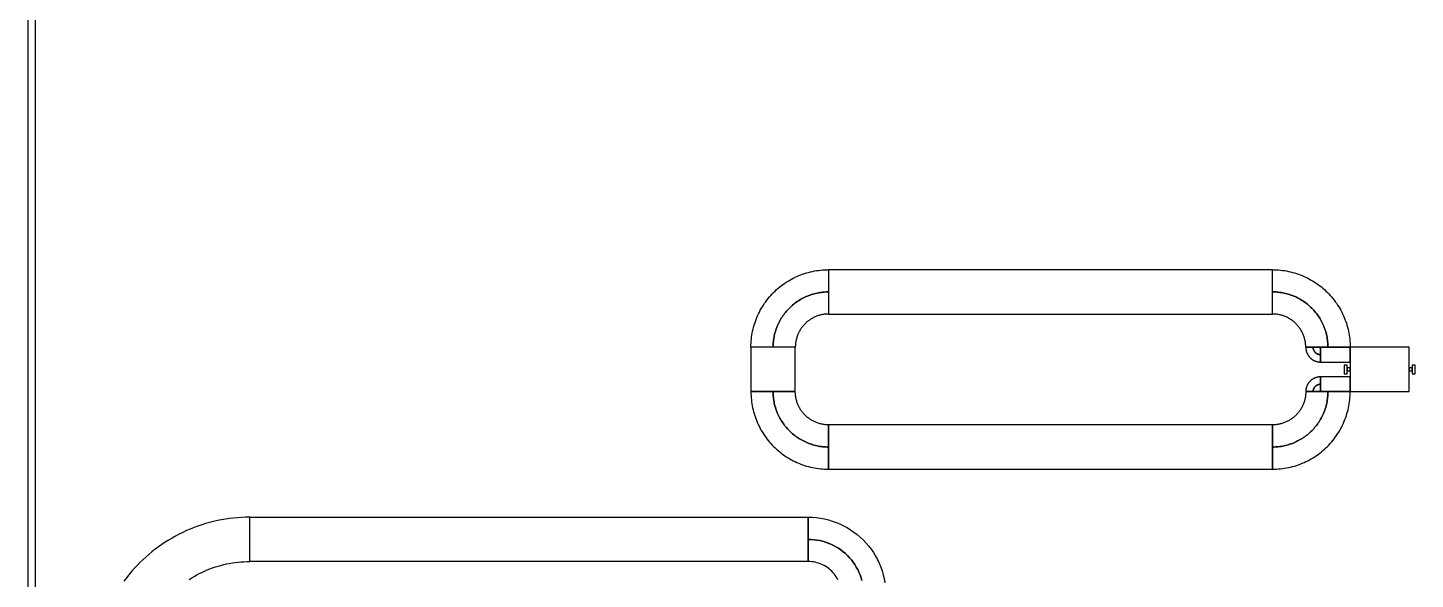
# Model space of a CAD drawing. Extents: x -21939 to 21943, y -23600 to 16600.
# Drawn here: x -13995 to -13057, y 7680 to 8054 of the extents above; entities that cross this region are included whole.
import ezdxf

# ---------------------------------------------------------------- set-up
doc = ezdxf.new("R2010")
doc.units = 0

# ---------------------------------------------------------------- blocks, each defined once
blk = doc.blocks.new('QTUNE1')
for points in [[(3305, 5400), (3305, 1200), (3310.14, 1200), (3310.14, 5400), (3305, 5400)], [(3793.75, 4137.5), (3793.77, 4138.87), (3793.82, 4140.25), (3793.91, 4141.62), (3794.04, 4142.99), (3794.2, 4144.35), (3794.4, 4145.71), (3794.63, 4147.07), (3794.9, 4148.42), (3795.2, 4149.76), (3795.54, 4151.09), (3795.91, 4152.41), (3796.32, 4153.72), (3796.76, 4155.02), (3797.24, 4156.31), (3797.75, 4157.59), (3798.29, 4158.85), (3798.86, 4160.1), (3799.47, 4161.33), (3800.11, 4162.55), (3800.78, 4163.75), (3801.49, 4164.93), (3802.22, 4166.09), (3802.98, 4167.24), (3803.78, 4168.36), (3804.6, 4169.46), (3805.45, 4170.54), (3806.33, 4171.6), (3807.23, 4172.63), (3808.17, 4173.64), (3809.13, 4174.62), (3810.11, 4175.58), (3811.12, 4176.52), (3812.15, 4177.42), (3813.21, 4178.3), (3814.29, 4179.15), (3815.39, 4179.97), (3816.51, 4180.77), (3817.66, 4181.53), (3818.82, 4182.26), (3820, 4182.97), (3821.2, 4183.64), (3822.42, 4184.28), (3823.65, 4184.89), (3824.9, 4185.46), (3826.16, 4186), (3827.44, 4186.51), (3828.73, 4186.99), (3830.03, 4187.43), (3831.34, 4187.84), (3832.66, 4188.21), (3833.99, 4188.55), (3835.33, 4188.85), (3836.68, 4189.12), (3838.04, 4189.35), (3839.4, 4189.55), (3840.76, 4189.71), (3842.13, 4189.84), (3843.5, 4189.93), (3844.88, 4189.98), (3846.25, 4190), (3846.25, 4175), (3845.27, 4174.99), (3844.29, 4174.95), (3843.31, 4174.88), (3842.33, 4174.79), (3841.36, 4174.68), (3840.38, 4174.54), (3839.42, 4174.37), (3838.45, 4174.18), (3837.5, 4173.96), (3836.54, 4173.72), (3835.6, 4173.46), (3834.66, 4173.16), (3833.73, 4172.85), (3832.81, 4172.51), (3831.9, 4172.15), (3831, 4171.76), (3830.11, 4171.35), (3829.23, 4170.91), (3828.36, 4170.46), (3827.5, 4169.98), (3826.66, 4169.47), (3825.83, 4168.95), (3825.01, 4168.4), (3824.21, 4167.84), (3823.42, 4167.25), (3822.65, 4166.64), (3821.9, 4166.02), (3821.16, 4165.37), (3820.44, 4164.7), (3819.73, 4164.02), (3819.05, 4163.31), (3818.38, 4162.59), (3817.73, 4161.85), (3817.11, 4161.1), (3816.5, 4160.33), (3815.91, 4159.54), (3815.35, 4158.74), (3814.8, 4157.92), (3814.28, 4157.09), (3813.77, 4156.25), (3813.29, 4155.39), (3812.84, 4154.52), (3812.4, 4153.64), (3811.99, 4152.75), (3811.6, 4151.85), (3811.24, 4150.94), (3810.9, 4150.02), (3810.59, 4149.09), (3810.29, 4148.15), (3810.03, 4147.21), (3809.79, 4146.25), (3809.57, 4145.3), (3809.38, 4144.33), (3809.21, 4143.37), (3809.07, 4142.39), (3808.96, 4141.42), (3808.87, 4140.44), (3808.8, 4139.46), (3808.76, 4138.48), (3808.75, 4137.5), (3793.75, 4137.5)], [(3846.25, 4160), (4146.25, 4160), (4146.25, 4190), (3846.25, 4190), (3846.25, 4160)], [(4146.25, 4190), (4147.62, 4189.98), (4149, 4189.93), (4150.37, 4189.84), (4151.74, 4189.71), (4153.1, 4189.55), (4154.46, 4189.35), (4155.82, 4189.12), (4157.17, 4188.85), (4158.51, 4188.55), (4159.84, 4188.21), (4161.16, 4187.84), (4162.47, 4187.43), (4163.77, 4186.99), (4165.06, 4186.51), (4166.34, 4186), (4167.6, 4185.46), (4168.85, 4184.89), (4170.08, 4184.28), (4171.3, 4183.64), (4172.5, 4182.97), (4173.68, 4182.26), (4174.84, 4181.53), (4175.99, 4180.77), (4177.11, 4179.97), (4178.21, 4179.15), (4179.29, 4178.3), (4180.35, 4177.42), (4181.38, 4176.52), (4182.39, 4175.58), (4183.37, 4174.62), (4184.33, 4173.64), (4185.27, 4172.63), (4186.17, 4171.6), (4187.05, 4170.54), (4187.9, 4169.46), (4188.72, 4168.36), (4189.52, 4167.24), (4190.28, 4166.09), (4191.01, 4164.93), (4191.72, 4163.75), (4192.39, 4162.55), (4193.03, 4161.33), (4193.64, 4160.1), (4194.21, 4158.85), (4194.75, 4157.59), (4195.26, 4156.31), (4195.74, 4155.02), (4196.18, 4153.72), (4196.59, 4152.41), (4196.96, 4151.09), (4197.3, 4149.76), (4197.6, 4148.42), (4197.87, 4147.07), (4198.1, 4145.71), (4198.3, 4144.35), (4198.46, 4142.99), (4198.59, 4141.62), (4198.68, 4140.25), (4198.73, 4138.87), (4198.75, 4137.5), (4183.75, 4137.5), (4183.74, 4138.48), (4183.7, 4139.46), (4183.63, 4140.44), (4183.54, 4141.42), (4183.43, 4142.39), (4183.29, 4143.37), (4183.12, 4144.33), (4182.93, 4145.3), (4182.71, 4146.25), (4182.47, 4147.21), (4182.21, 4148.15), (4181.91, 4149.09), (4181.6, 4150.02), (4181.26, 4150.94), (4180.9, 4151.85), (4180.51, 4152.75), (4180.1, 4153.64), (4179.66, 4154.52), (4179.21, 4155.39), (4178.73, 4156.25), (4178.22, 4157.09), (4177.7, 4157.92), (4177.15, 4158.74), (4176.59, 4159.54), (4176, 4160.33), (4175.39, 4161.1), (4174.77, 4161.85), (4174.12, 4162.59), (4173.45, 4163.31), (4172.77, 4164.02), (4172.06, 4164.7), (4171.34, 4165.37), (4170.6, 4166.02), (4169.85, 4166.64), (4169.08, 4167.25), (4168.29, 4167.84), (4167.49, 4168.4), (4166.67, 4168.95), (4165.84, 4169.47), (4165, 4169.98), (4164.14, 4170.46), (4163.27, 4170.91), (4162.39, 4171.35), (4161.5, 4171.76), (4160.6, 4172.15), (4159.69, 4172.51), (4158.77, 4172.85), (4157.84, 4173.16), (4156.9, 4173.46), (4155.96, 4173.72), (4155, 4173.96), (4154.05, 4174.18), (4153.08, 4174.37), (4152.12, 4174.54), (4151.14, 4174.68), (4150.17, 4174.79), (4149.19, 4174.88), (4148.21, 4174.95), (4147.23, 4174.99), (4146.25, 4175), (4146.25, 4190)], [(3808.75, 4137.5), (3808.76, 4138.48), (3808.8, 4139.46), (3808.87, 4140.44), (3808.96, 4141.42), (3809.07, 4142.39), (3809.21, 4143.37), (3809.38, 4144.33), (3809.57, 4145.3), (3809.79, 4146.25), (3810.03, 4147.21), (3810.29, 4148.15), (3810.59, 4149.09), (3810.9, 4150.02), (3811.24, 4150.94), (3811.6, 4151.85), (3811.99, 4152.75), (3812.4, 4153.64), (3812.84, 4154.52), (3813.29, 4155.39), (3813.77, 4156.25), (3814.28, 4157.09), (3814.8, 4157.92), (3815.35, 4158.74), (3815.91, 4159.54), (3816.5, 4160.33), (3817.11, 4161.1), (3817.73, 4161.85), (3818.38, 4162.59), (3819.05, 4163.31), (3819.73, 4164.02), (3820.44, 4164.7), (3821.16, 4165.37), (3821.9, 4166.02), (3822.65, 4166.64), (3823.42, 4167.25), (3824.21, 4167.84), (3825.01, 4168.4), (3825.83, 4168.95), (3826.66, 4169.47), (3827.5, 4169.98), (3828.36, 4170.46), (3829.23, 4170.91), (3830.11, 4171.35), (3831, 4171.76), (3831.9, 4172.15), (3832.81, 4172.51), (3833.73, 4172.85), (3834.66, 4173.16), (3835.6, 4173.46), (3836.54, 4173.72), (3837.5, 4173.96), (3838.45, 4174.18), (3839.42, 4174.37), (3840.38, 4174.54), (3841.36, 4174.68), (3842.33, 4174.79), (3843.31, 4174.88), (3844.29, 4174.95), (3845.27, 4174.99), (3846.25, 4175), (3846.25, 4160), (3845.66, 4159.99), (3845.07, 4159.97), (3844.48, 4159.93), (3843.9, 4159.88), (3843.31, 4159.81), (3842.73, 4159.72), (3842.15, 4159.62), (3841.57, 4159.51), (3841, 4159.38), (3840.43, 4159.23), (3839.86, 4159.07), (3839.3, 4158.9), (3838.74, 4158.71), (3838.19, 4158.51), (3837.64, 4158.29), (3837.1, 4158.05), (3836.56, 4157.81), (3836.04, 4157.55), (3835.51, 4157.27), (3835, 4156.99), (3834.49, 4156.68), (3834, 4156.37), (3833.51, 4156.04), (3833.02, 4155.7), (3832.55, 4155.35), (3832.09, 4154.99), (3831.64, 4154.61), (3831.19, 4154.22), (3830.76, 4153.82), (3830.34, 4153.41), (3829.93, 4152.99), (3829.53, 4152.56), (3829.14, 4152.11), (3828.76, 4151.66), (3828.4, 4151.2), (3828.05, 4150.73), (3827.71, 4150.24), (3827.38, 4149.75), (3827.07, 4149.26), (3826.76, 4148.75), (3826.48, 4148.24), (3826.2, 4147.71), (3825.94, 4147.19), (3825.7, 4146.65), (3825.46, 4146.11), (3825.24, 4145.56), (3825.04, 4145.01), (3824.85, 4144.45), (3824.68, 4143.89), (3824.52, 4143.32), (3824.37, 4142.75), (3824.24, 4142.18), (3824.13, 4141.6), (3824.03, 4141.02), (3823.94, 4140.44), (3823.87, 4139.85), (3823.82, 4139.27), (3823.78, 4138.68), (3823.76, 4138.09), (3823.75, 4137.5), (3808.75, 4137.5)], [(4146.25, 4175), (4147.23, 4174.99), (4148.21, 4174.95), (4149.19, 4174.88), (4150.17, 4174.79), (4151.14, 4174.68), (4152.12, 4174.54), (4153.08, 4174.37), (4154.05, 4174.18), (4155, 4173.96), (4155.96, 4173.72), (4156.9, 4173.46), (4157.84, 4173.16), (4158.77, 4172.85), (4159.69, 4172.51), (4160.6, 4172.15), (4161.5, 4171.76), (4162.39, 4171.35), (4163.27, 4170.91), (4164.14, 4170.46), (4165, 4169.98), (4165.84, 4169.47), (4166.67, 4168.95), (4167.49, 4168.4), (4168.29, 4167.84), (4169.08, 4167.25), (4169.85, 4166.64), (4170.6, 4166.02), (4171.34, 4165.37), (4172.06, 4164.7), (4172.77, 4164.02), (4173.45, 4163.31), (4174.12, 4162.59), (4174.77, 4161.85), (4175.39, 4161.1), (4176, 4160.33), (4176.59, 4159.54), (4177.15, 4158.74), (4177.7, 4157.92), (4178.22, 4157.09), (4178.73, 4156.25), (4179.21, 4155.39), (4179.66, 4154.52), (4180.1, 4153.64), (4180.51, 4152.75), (4180.9, 4151.85), (4181.26, 4150.94), (4181.6, 4150.02), (4181.91, 4149.09), (4182.21, 4148.15), (4182.47, 4147.21), (4182.71, 4146.25), (4182.93, 4145.3), (4183.12, 4144.33), (4183.29, 4143.37), (4183.43, 4142.39), (4183.54, 4141.42), (4183.63, 4140.44), (4183.7, 4139.46), (4183.74, 4138.48), (4183.75, 4137.5), (4168.75, 4137.5), (4168.74, 4138.09), (4168.72, 4138.68), (4168.68, 4139.27), (4168.63, 4139.85), (4168.56, 4140.44), (4168.47, 4141.02), (4168.37, 4141.6), (4168.26, 4142.18), (4168.13, 4142.75), (4167.98, 4143.32), (4167.82, 4143.89), (4167.65, 4144.45), (4167.46, 4145.01), (4167.26, 4145.56), (4167.04, 4146.11), (4166.8, 4146.65), (4166.56, 4147.19), (4166.3, 4147.71), (4166.02, 4148.24), (4165.74, 4148.75), (4165.43, 4149.26), (4165.12, 4149.75), (4164.79, 4150.24), (4164.45, 4150.73), (4164.1, 4151.2), (4163.74, 4151.66), (4163.36, 4152.11), (4162.97, 4152.56), (4162.57, 4152.99), (4162.16, 4153.41), (4161.74, 4153.82), (4161.31, 4154.22), (4160.86, 4154.61), (4160.41, 4154.99), (4159.95, 4155.35), (4159.48, 4155.7), (4158.99, 4156.04), (4158.5, 4156.37), (4158.01, 4156.68), (4157.5, 4156.99), (4156.99, 4157.27), (4156.46, 4157.55), (4155.94, 4157.81), (4155.4, 4158.05), (4154.86, 4158.29), (4154.31, 4158.51), (4153.76, 4158.71), (4153.2, 4158.9), (4152.64, 4159.07), (4152.07, 4159.23), (4151.5, 4159.38), (4150.93, 4159.51), (4150.35, 4159.62), (4149.77, 4159.72), (4149.19, 4159.81), (4148.6, 4159.88), (4148.02, 4159.93), (4147.43, 4159.97), (4146.84, 4159.99), (4146.25, 4160), (4146.25, 4175)], [(3793.75, 4137.5), (3793.75, 4107.5), (3823.75, 4107.5), (3823.75, 4137.5), (3793.75, 4137.5)], [(4168.75, 4137.5), (4198.75, 4137.5), (4198.75, 4137.5), (4168.75, 4137.5), (4168.75, 4137.5)], [(4168.75, 4137.5), (4168.75, 4137.24), (4168.76, 4136.98), (4168.78, 4136.72), (4168.8, 4136.45), (4168.84, 4136.19), (4168.87, 4135.94), (4168.92, 4135.68), (4168.97, 4135.42), (4169.03, 4135.17), (4169.09, 4134.91), (4169.16, 4134.66), (4169.24, 4134.41), (4169.32, 4134.16), (4169.41, 4133.92), (4169.51, 4133.67), (4169.61, 4133.43), (4169.72, 4133.19), (4169.84, 4132.96), (4169.96, 4132.73), (4170.09, 4132.5), (4170.22, 4132.28), (4170.36, 4132.05), (4170.51, 4131.84), (4170.66, 4131.62), (4170.82, 4131.41), (4170.98, 4131.21), (4171.15, 4131.01), (4171.32, 4130.81), (4171.5, 4130.62), (4171.68, 4130.43), (4171.87, 4130.25), (4172.06, 4130.07), (4172.26, 4129.9), (4172.46, 4129.73), (4172.66, 4129.57), (4172.87, 4129.41), (4173.09, 4129.26), (4173.3, 4129.11), (4173.53, 4128.97), (4173.75, 4128.84), (4173.98, 4128.71), (4174.21, 4128.59), (4174.44, 4128.47), (4174.68, 4128.36), (4174.92, 4128.26), (4175.17, 4128.16), (4175.41, 4128.07), (4175.66, 4127.99), (4175.91, 4127.91), (4176.16, 4127.84), (4176.42, 4127.78), (4176.67, 4127.72), (4176.93, 4127.67), (4177.19, 4127.62), (4177.44, 4127.59), (4177.7, 4127.55), (4177.97, 4127.53), (4178.23, 4127.51), (4178.49, 4127.5), (4178.75, 4127.5), (4178.75, 4132.5), (4178.62, 4132.5), (4178.49, 4132.51), (4178.36, 4132.52), (4178.23, 4132.53), (4178.1, 4132.54), (4177.97, 4132.56), (4177.84, 4132.58), (4177.71, 4132.61), (4177.58, 4132.64), (4177.46, 4132.67), (4177.33, 4132.71), (4177.2, 4132.74), (4177.08, 4132.79), (4176.96, 4132.83), (4176.84, 4132.88), (4176.72, 4132.93), (4176.6, 4132.99), (4176.48, 4133.04), (4176.36, 4133.11), (4176.25, 4133.17), (4176.14, 4133.24), (4176.03, 4133.31), (4175.92, 4133.38), (4175.81, 4133.45), (4175.71, 4133.53), (4175.6, 4133.61), (4175.5, 4133.7), (4175.4, 4133.78), (4175.31, 4133.87), (4175.21, 4133.96), (4175.12, 4134.06), (4175.03, 4134.15), (4174.95, 4134.25), (4174.86, 4134.35), (4174.78, 4134.46), (4174.7, 4134.56), (4174.63, 4134.67), (4174.56, 4134.78), (4174.49, 4134.89), (4174.42, 4135), (4174.36, 4135.11), (4174.29, 4135.23), (4174.24, 4135.35), (4174.18, 4135.47), (4174.13, 4135.59), (4174.08, 4135.71), (4174.04, 4135.83), (4173.99, 4135.95), (4173.96, 4136.08), (4173.92, 4136.21), (4173.89, 4136.33), (4173.86, 4136.46), (4173.83, 4136.59), (4173.81, 4136.72), (4173.79, 4136.85), (4173.78, 4136.98), (4173.77, 4137.11), (4173.76, 4137.24), (4173.75, 4137.37), (4173.75, 4137.5), (4168.75, 4137.5)], [(4173.75, 4137.5), (4173.75, 4137.37), (4173.76, 4137.24), (4173.77, 4137.11), (4173.78, 4136.98), (4173.79, 4136.85), (4173.81, 4136.72), (4173.83, 4136.59), (4173.86, 4136.46), (4173.89, 4136.33), (4173.92, 4136.21), (4173.96, 4136.08), (4173.99, 4135.95), (4174.04, 4135.83), (4174.08, 4135.71), (4174.13, 4135.59), (4174.18, 4135.47), (4174.24, 4135.35), (4174.29, 4135.23), (4174.36, 4135.11), (4174.42, 4135), (4174.49, 4134.89), (4174.56, 4134.78), (4174.63, 4134.67), (4174.7, 4134.56), (4174.78, 4134.46), (4174.86, 4134.35), (4174.95, 4134.25), (4175.03, 4134.15), (4175.12, 4134.06), (4175.21, 4133.96), (4175.31, 4133.87), (4175.4, 4133.78), (4175.5, 4133.7), (4175.6, 4133.61), (4175.71, 4133.53), (4175.81, 4133.45), (4175.92, 4133.38), (4176.03, 4133.31), (4176.14, 4133.24), (4176.25, 4133.17), (4176.36, 4133.11), (4176.48, 4133.04), (4176.6, 4132.99), (4176.72, 4132.93), (4176.84, 4132.88), (4176.96, 4132.83), (4177.08, 4132.79), (4177.2, 4132.74), (4177.33, 4132.71), (4177.46, 4132.67), (4177.58, 4132.64), (4177.71, 4132.61), (4177.84, 4132.58), (4177.97, 4132.56), (4178.1, 4132.54), (4178.23, 4132.53), (4178.36, 4132.52), (4178.49, 4132.51), (4178.62, 4132.5), (4178.75, 4132.5), (4178.75, 4137.5), (4178.75, 4137.5), (4178.75, 4137.5), (4178.75, 4137.5), (4178.75, 4137.5), (4178.75, 4137.5), (4178.75, 4137.5), (4178.75, 4137.5), (4178.75, 4137.5), (4178.75, 4137.5), (4178.75, 4137.5), (4178.75, 4137.5), (4178.75, 4137.5), (4178.75, 4137.5), (4178.75, 4137.5), (4178.75, 4137.5), (4178.75, 4137.5), (4178.75, 4137.5), (4178.75, 4137.5), (4178.75, 4137.5), (4178.75, 4137.5), (4178.75, 4137.5), (4178.75, 4137.5), (4178.75, 4137.5), (4178.75, 4137.5), (4178.75, 4137.5), (4178.75, 4137.5), (4178.75, 4137.5), (4178.75, 4137.5), (4178.75, 4137.5), (4178.75, 4137.5), (4178.75, 4137.5), (4178.75, 4137.5), (4178.75, 4137.5), (4178.75, 4137.5), (4178.75, 4137.5), (4178.75, 4137.5), (4178.75, 4137.5), (4178.75, 4137.5), (4178.75, 4137.5), (4178.75, 4137.5), (4178.75, 4137.5), (4178.75, 4137.5), (4178.75, 4137.5), (4178.75, 4137.5), (4178.75, 4137.5), (4178.75, 4137.5), (4178.75, 4137.5), (4178.75, 4137.5), (4178.75, 4137.5), (4178.75, 4137.5), (4178.75, 4137.5), (4178.75, 4137.5), (4178.75, 4137.5), (4178.75, 4137.5), (4178.75, 4137.5), (4178.75, 4137.5), (4178.75, 4137.5), (4178.75, 4137.5), (4178.75, 4137.5), (4178.75, 4137.5), (4173.75, 4137.5)], [(4178.75, 4127.5), (4198.75, 4127.5), (4198.75, 4137.5), (4178.75, 4137.5), (4178.75, 4127.5)], [(4198.75, 4107.5), (4238.75, 4107.5), (4238.75, 4137.5), (4198.75, 4137.5), (4198.75, 4107.5)], [(4178.75, 4117.5), (4178.49, 4117.5), (4178.23, 4117.49), (4177.97, 4117.47), (4177.7, 4117.45), (4177.44, 4117.41), (4177.19, 4117.38), (4176.93, 4117.33), (4176.67, 4117.28), (4176.42, 4117.22), (4176.16, 4117.16), (4175.91, 4117.09), (4175.66, 4117.01), (4175.41, 4116.93), (4175.17, 4116.84), (4174.92, 4116.74), (4174.68, 4116.64), (4174.44, 4116.53), (4174.21, 4116.41), (4173.98, 4116.29), (4173.75, 4116.16), (4173.53, 4116.03), (4173.3, 4115.89), (4173.09, 4115.74), (4172.87, 4115.59), (4172.66, 4115.43), (4172.46, 4115.27), (4172.26, 4115.1), (4172.06, 4114.93), (4171.87, 4114.75), (4171.68, 4114.57), (4171.5, 4114.38), (4171.32, 4114.19), (4171.15, 4113.99), (4170.98, 4113.79), (4170.82, 4113.59), (4170.66, 4113.38), (4170.51, 4113.16), (4170.36, 4112.95), (4170.22, 4112.72), (4170.09, 4112.5), (4169.96, 4112.27), (4169.84, 4112.04), (4169.72, 4111.81), (4169.61, 4111.57), (4169.51, 4111.33), (4169.41, 4111.08), (4169.32, 4110.84), (4169.24, 4110.59), (4169.16, 4110.34), (4169.09, 4110.09), (4169.03, 4109.83), (4168.97, 4109.58), (4168.92, 4109.32), (4168.87, 4109.06), (4168.84, 4108.81), (4168.8, 4108.55), (4168.78, 4108.28), (4168.76, 4108.02), (4168.75, 4107.76), (4168.75, 4107.5), (4173.75, 4107.5), (4173.75, 4107.63), (4173.76, 4107.76), (4173.77, 4107.89), (4173.78, 4108.02), (4173.79, 4108.15), (4173.81, 4108.28), (4173.83, 4108.41), (4173.86, 4108.54), (4173.89, 4108.67), (4173.92, 4108.79), (4173.96, 4108.92), (4173.99, 4109.05), (4174.04, 4109.17), (4174.08, 4109.29), (4174.13, 4109.41), (4174.18, 4109.53), (4174.24, 4109.65), (4174.29, 4109.77), (4174.36, 4109.89), (4174.42, 4110), (4174.49, 4110.11), (4174.56, 4110.22), (4174.63, 4110.33), (4174.7, 4110.44), (4174.78, 4110.54), (4174.86, 4110.65), (4174.95, 4110.75), (4175.03, 4110.85), (4175.12, 4110.94), (4175.21, 4111.04), (4175.31, 4111.13), (4175.4, 4111.22), (4175.5, 4111.3), (4175.6, 4111.39), (4175.71, 4111.47), (4175.81, 4111.55), (4175.92, 4111.62), (4176.03, 4111.69), (4176.14, 4111.76), (4176.25, 4111.83), (4176.36, 4111.89), (4176.48, 4111.96), (4176.6, 4112.01), (4176.72, 4112.07), (4176.84, 4112.12), (4176.96, 4112.17), (4177.08, 4112.21), (4177.2, 4112.26), (4177.33, 4112.29), (4177.46, 4112.33), (4177.58, 4112.36), (4177.71, 4112.39), (4177.84, 4112.42), (4177.97, 4112.44), (4178.1, 4112.46), (4178.23, 4112.47), (4178.36, 4112.48), (4178.49, 4112.49), (4178.62, 4112.5), (4178.75, 4112.5), (4178.75, 4117.5)], [(4198.75, 4117.5), (4178.75, 4117.5), (4178.75, 4107.5), (4198.75, 4107.5), (4198.75, 4117.5)], [(4194.75, 4119.5), (4196.75, 4119.5), (4196.75, 4125.5), (4194.75, 4125.5), (4194.75, 4119.5)], [(4196.75, 4121.5), (4198.75, 4121.5), (4198.75, 4123.5), (4196.75, 4123.5), (4196.75, 4121.5)], [(4238.75, 4121.5), (4240.75, 4121.5), (4240.75, 4123.5), (4238.75, 4123.5), (4238.75, 4121.5)], [(4240.75, 4119.5), (4242.75, 4119.5), (4242.75, 4125.5), (4240.75, 4125.5), (4240.75, 4119.5)], [(3793.75, 4107.5), (3793.77, 4106.13), (3793.82, 4104.75), (3793.91, 4103.38), (3794.04, 4102.01), (3794.2, 4100.65), (3794.4, 4099.29), (3794.63, 4097.93), (3794.9, 4096.58), (3795.2, 4095.24), (3795.54, 4093.91), (3795.91, 4092.59), (3796.32, 4091.28), (3796.76, 4089.98), (3797.24, 4088.69), (3797.75, 4087.41), (3798.29, 4086.15), (3798.86, 4084.9), (3799.47, 4083.67), (3800.11, 4082.45), (3800.78, 4081.25), (3801.49, 4080.07), (3802.22, 4078.91), (3802.98, 4077.76), (3803.78, 4076.64), (3804.6, 4075.54), (3805.45, 4074.46), (3806.33, 4073.4), (3807.23, 4072.37), (3808.17, 4071.36), (3809.13, 4070.38), (3810.11, 4069.42), (3811.12, 4068.48), (3812.15, 4067.58), (3813.21, 4066.7), (3814.29, 4065.85), (3815.39, 4065.03), (3816.51, 4064.23), (3817.66, 4063.47), (3818.82, 4062.74), (3820, 4062.03), (3821.2, 4061.36), (3822.42, 4060.72), (3823.65, 4060.11), (3824.9, 4059.54), (3826.16, 4059), (3827.44, 4058.49), (3828.73, 4058.01), (3830.03, 4057.57), (3831.34, 4057.16), (3832.66, 4056.79), (3833.99, 4056.45), (3835.33, 4056.15), (3836.68, 4055.88), (3838.04, 4055.65), (3839.4, 4055.45), (3840.76, 4055.29), (3842.13, 4055.16), (3843.5, 4055.07), (3844.88, 4055.02), (3846.25, 4055), (3846.25, 4070), (3845.27, 4070.01), (3844.29, 4070.05), (3843.31, 4070.12), (3842.33, 4070.21), (3841.36, 4070.32), (3840.38, 4070.46), (3839.42, 4070.63), (3838.45, 4070.82), (3837.5, 4071.04), (3836.54, 4071.28), (3835.6, 4071.54), (3834.66, 4071.84), (3833.73, 4072.15), (3832.81, 4072.49), (3831.9, 4072.85), (3831, 4073.24), (3830.11, 4073.65), (3829.23, 4074.09), (3828.36, 4074.54), (3827.5, 4075.02), (3826.66, 4075.53), (3825.83, 4076.05), (3825.01, 4076.6), (3824.21, 4077.16), (3823.42, 4077.75), (3822.65, 4078.36), (3821.9, 4078.98), (3821.16, 4079.63), (3820.44, 4080.3), (3819.73, 4080.98), (3819.05, 4081.69), (3818.38, 4082.41), (3817.73, 4083.15), (3817.11, 4083.9), (3816.5, 4084.67), (3815.91, 4085.46), (3815.35, 4086.26), (3814.8, 4087.08), (3814.28, 4087.91), (3813.77, 4088.75), (3813.29, 4089.61), (3812.84, 4090.48), (3812.4, 4091.36), (3811.99, 4092.25), (3811.6, 4093.15), (3811.24, 4094.06), (3810.9, 4094.98), (3810.59, 4095.91), (3810.29, 4096.85), (3810.03, 4097.79), (3809.79, 4098.75), (3809.57, 4099.7), (3809.38, 4100.67), (3809.21, 4101.63), (3809.07, 4102.61), (3808.96, 4103.58), (3808.87, 4104.56), (3808.8, 4105.54), (3808.76, 4106.52), (3808.75, 4107.5), (3793.75, 4107.5)], [(3808.75, 4107.5), (3808.76, 4106.52), (3808.8, 4105.54), (3808.87, 4104.56), (3808.96, 4103.58), (3809.07, 4102.61), (3809.21, 4101.63), (3809.38, 4100.67), (3809.57, 4099.7), (3809.79, 4098.75), (3810.03, 4097.79), (3810.29, 4096.85), (3810.59, 4095.91), (3810.9, 4094.98), (3811.24, 4094.06), (3811.6, 4093.15), (3811.99, 4092.25), (3812.4, 4091.36), (3812.84, 4090.48), (3813.29, 4089.61), (3813.77, 4088.75), (3814.28, 4087.91), (3814.8, 4087.08), (3815.35, 4086.26), (3815.91, 4085.46), (3816.5, 4084.67), (3817.11, 4083.9), (3817.73, 4083.15), (3818.38, 4082.41), (3819.05, 4081.69), (3819.73, 4080.98), (3820.44, 4080.3), (3821.16, 4079.63), (3821.9, 4078.98), (3822.65, 4078.36), (3823.42, 4077.75), (3824.21, 4077.16), (3825.01, 4076.6), (3825.83, 4076.05), (3826.66, 4075.53), (3827.5, 4075.02), (3828.36, 4074.54), (3829.23, 4074.09), (3830.11, 4073.65), (3831, 4073.24), (3831.9, 4072.85), (3832.81, 4072.49), (3833.73, 4072.15), (3834.66, 4071.84), (3835.6, 4071.54), (3836.54, 4071.28), (3837.5, 4071.04), (3838.45, 4070.82), (3839.42, 4070.63), (3840.38, 4070.46), (3841.36, 4070.32), (3842.33, 4070.21), (3843.31, 4070.12), (3844.29, 4070.05), (3845.27, 4070.01), (3846.25, 4070), (3846.25, 4085), (3845.66, 4085.01), (3845.07, 4085.03), (3844.48, 4085.07), (3843.9, 4085.12), (3843.31, 4085.19), (3842.73, 4085.28), (3842.15, 4085.38), (3841.57, 4085.49), (3841, 4085.62), (3840.43, 4085.77), (3839.86, 4085.93), (3839.3, 4086.1), (3838.74, 4086.29), (3838.19, 4086.49), (3837.64, 4086.71), (3837.1, 4086.95), (3836.56, 4087.19), (3836.04, 4087.45), (3835.51, 4087.73), (3835, 4088.01), (3834.49, 4088.32), (3834, 4088.63), (3833.51, 4088.96), (3833.02, 4089.3), (3832.55, 4089.65), (3832.09, 4090.01), (3831.64, 4090.39), (3831.19, 4090.78), (3830.76, 4091.18), (3830.34, 4091.59), (3829.93, 4092.01), (3829.53, 4092.44), (3829.14, 4092.89), (3828.76, 4093.34), (3828.4, 4093.8), (3828.05, 4094.27), (3827.71, 4094.76), (3827.38, 4095.25), (3827.07, 4095.74), (3826.76, 4096.25), (3826.48, 4096.76), (3826.2, 4097.29), (3825.94, 4097.81), (3825.7, 4098.35), (3825.46, 4098.89), (3825.24, 4099.44), (3825.04, 4099.99), (3824.85, 4100.55), (3824.68, 4101.11), (3824.52, 4101.68), (3824.37, 4102.25), (3824.24, 4102.82), (3824.13, 4103.4), (3824.03, 4103.98), (3823.94, 4104.56), (3823.87, 4105.15), (3823.82, 4105.73), (3823.78, 4106.32), (3823.76, 4106.91), (3823.75, 4107.5), (3808.75, 4107.5)], [(4146.25, 4055), (4147.62, 4055.02), (4149, 4055.07), (4150.37, 4055.16), (4151.74, 4055.29), (4153.1, 4055.45), (4154.46, 4055.65), (4155.82, 4055.88), (4157.17, 4056.15), (4158.51, 4056.45), (4159.84, 4056.79), (4161.16, 4057.16), (4162.47, 4057.57), (4163.77, 4058.01), (4165.06, 4058.49), (4166.34, 4059), (4167.6, 4059.54), (4168.85, 4060.11), (4170.08, 4060.72), (4171.3, 4061.36), (4172.5, 4062.03), (4173.68, 4062.74), (4174.84, 4063.47), (4175.99, 4064.23), (4177.11, 4065.03), (4178.21, 4065.85), (4179.29, 4066.7), (4180.35, 4067.58), (4181.38, 4068.48), (4182.39, 4069.42), (4183.37, 4070.38), (4184.33, 4071.36), (4185.27, 4072.37), (4186.17, 4073.4), (4187.05, 4074.46), (4187.9, 4075.54), (4188.72, 4076.64), (4189.52, 4077.76), (4190.28, 4078.91), (4191.01, 4080.07), (4191.72, 4081.25), (4192.39, 4082.45), (4193.03, 4083.67), (4193.64, 4084.9), (4194.21, 4086.15), (4194.75, 4087.41), (4195.26, 4088.69), (4195.74, 4089.98), (4196.18, 4091.28), (4196.59, 4092.59), (4196.96, 4093.91), (4197.3, 4095.24), (4197.6, 4096.58), (4197.87, 4097.93), (4198.1, 4099.29), (4198.3, 4100.65), (4198.46, 4102.01), (4198.59, 4103.38), (4198.68, 4104.75), (4198.73, 4106.13), (4198.75, 4107.5), (4183.75, 4107.5), (4183.74, 4106.52), (4183.7, 4105.54), (4183.63, 4104.56), (4183.54, 4103.58), (4183.43, 4102.61), (4183.29, 4101.63), (4183.12, 4100.67), (4182.93, 4099.7), (4182.71, 4098.75), (4182.47, 4097.79), (4182.21, 4096.85), (4181.91, 4095.91), (4181.6, 4094.98), (4181.26, 4094.06), (4180.9, 4093.15), (4180.51, 4092.25), (4180.1, 4091.36), (4179.66, 4090.48), (4179.21, 4089.61), (4178.73, 4088.75), (4178.22, 4087.91), (4177.7, 4087.08), (4177.15, 4086.26), (4176.59, 4085.46), (4176, 4084.67), (4175.39, 4083.9), (4174.77, 4083.15), (4174.12, 4082.41), (4173.45, 4081.69), (4172.77, 4080.98), (4172.06, 4080.3), (4171.34, 4079.63), (4170.6, 4078.98), (4169.85, 4078.36), (4169.08, 4077.75), (4168.29, 4077.16), (4167.49, 4076.6), (4166.67, 4076.05), (4165.84, 4075.53), (4165, 4075.02), (4164.14, 4074.54), (4163.27, 4074.09), (4162.39, 4073.65), (4161.5, 4073.24), (4160.6, 4072.85), (4159.69, 4072.49), (4158.77, 4072.15), (4157.84, 4071.84), (4156.9, 4071.54), (4155.96, 4071.28), (4155, 4071.04), (4154.05, 4070.82), (4153.08, 4070.63), (4152.12, 4070.46), (4151.14, 4070.32), (4150.17, 4070.21), (4149.19, 4070.12), (4148.21, 4070.05), (4147.23, 4070.01), (4146.25, 4070), (4146.25, 4055)], [(4146.25, 4070), (4147.23, 4070.01), (4148.21, 4070.05), (4149.19, 4070.12), (4150.17, 4070.21), (4151.14, 4070.32), (4152.12, 4070.46), (4153.08, 4070.63), (4154.05, 4070.82), (4155, 4071.04), (4155.96, 4071.28), (4156.9, 4071.54), (4157.84, 4071.84), (4158.77, 4072.15), (4159.69, 4072.49), (4160.6, 4072.85), (4161.5, 4073.24), (4162.39, 4073.65), (4163.27, 4074.09), (4164.14, 4074.54), (4165, 4075.02), (4165.84, 4075.53), (4166.67, 4076.05), (4167.49, 4076.6), (4168.29, 4077.16), (4169.08, 4077.75), (4169.85, 4078.36), (4170.6, 4078.98), (4171.34, 4079.63), (4172.06, 4080.3), (4172.77, 4080.98), (4173.45, 4081.69), (4174.12, 4082.41), (4174.77, 4083.15), (4175.39, 4083.9), (4176, 4084.67), (4176.59, 4085.46), (4177.15, 4086.26), (4177.7, 4087.08), (4178.22, 4087.91), (4178.73, 4088.75), (4179.21, 4089.61), (4179.66, 4090.48), (4180.1, 4091.36), (4180.51, 4092.25), (4180.9, 4093.15), (4181.26, 4094.06), (4181.6, 4094.98), (4181.91, 4095.91), (4182.21, 4096.85), (4182.47, 4097.79), (4182.71, 4098.75), (4182.93, 4099.7), (4183.12, 4100.67), (4183.29, 4101.63), (4183.43, 4102.61), (4183.54, 4103.58), (4183.63, 4104.56), (4183.7, 4105.54), (4183.74, 4106.52), (4183.75, 4107.5), (4168.75, 4107.5), (4168.74, 4106.91), (4168.72, 4106.32), (4168.68, 4105.73), (4168.63, 4105.15), (4168.56, 4104.56), (4168.47, 4103.98), (4168.37, 4103.4), (4168.26, 4102.82), (4168.13, 4102.25), (4167.98, 4101.68), (4167.82, 4101.11), (4167.65, 4100.55), (4167.46, 4099.99), (4167.26, 4099.44), (4167.04, 4098.89), (4166.8, 4098.35), (4166.56, 4097.81), (4166.3, 4097.29), (4166.02, 4096.76), (4165.74, 4096.25), (4165.43, 4095.74), (4165.12, 4095.25), (4164.79, 4094.76), (4164.45, 4094.27), (4164.1, 4093.8), (4163.74, 4093.34), (4163.36, 4092.89), (4162.97, 4092.44), (4162.57, 4092.01), (4162.16, 4091.59), (4161.74, 4091.18), (4161.31, 4090.78), (4160.86, 4090.39), (4160.41, 4090.01), (4159.95, 4089.65), (4159.48, 4089.3), (4158.99, 4088.96), (4158.5, 4088.63), (4158.01, 4088.32), (4157.5, 4088.01), (4156.99, 4087.73), (4156.46, 4087.45), (4155.94, 4087.19), (4155.4, 4086.95), (4154.86, 4086.71), (4154.31, 4086.49), (4153.76, 4086.29), (4153.2, 4086.1), (4152.64, 4085.93), (4152.07, 4085.77), (4151.5, 4085.62), (4150.93, 4085.49), (4150.35, 4085.38), (4149.77, 4085.28), (4149.19, 4085.19), (4148.6, 4085.12), (4148.02, 4085.07), (4147.43, 4085.03), (4146.84, 4085.01), (4146.25, 4085), (4146.25, 4070)], [(4168.75, 4107.5), (4198.75, 4107.5), (4198.75, 4107.5), (4168.75, 4107.5), (4168.75, 4107.5)], [(4178.75, 4112.5), (4178.62, 4112.5), (4178.49, 4112.49), (4178.36, 4112.48), (4178.23, 4112.47), (4178.1, 4112.46), (4177.97, 4112.44), (4177.84, 4112.42), (4177.71, 4112.39), (4177.58, 4112.36), (4177.46, 4112.33), (4177.33, 4112.29), (4177.2, 4112.26), (4177.08, 4112.21), (4176.96, 4112.17), (4176.84, 4112.12), (4176.72, 4112.07), (4176.6, 4112.01), (4176.48, 4111.96), (4176.36, 4111.89), (4176.25, 4111.83), (4176.14, 4111.76), (4176.03, 4111.69), (4175.92, 4111.62), (4175.81, 4111.55), (4175.71, 4111.47), (4175.6, 4111.39), (4175.5, 4111.3), (4175.4, 4111.22), (4175.31, 4111.13), (4175.21, 4111.04), (4175.12, 4110.94), (4175.03, 4110.85), (4174.95, 4110.75), (4174.86, 4110.65), (4174.78, 4110.54), (4174.7, 4110.44), (4174.63, 4110.33), (4174.56, 4110.22), (4174.49, 4110.11), (4174.42, 4110), (4174.36, 4109.89), (4174.29, 4109.77), (4174.24, 4109.65), (4174.18, 4109.53), (4174.13, 4109.41), (4174.08, 4109.29), (4174.04, 4109.17), (4173.99, 4109.05), (4173.96, 4108.92), (4173.92, 4108.79), (4173.89, 4108.67), (4173.86, 4108.54), (4173.83, 4108.41), (4173.81, 4108.28), (4173.79, 4108.15), (4173.78, 4108.02), (4173.77, 4107.89), (4173.76, 4107.76), (4173.75, 4107.63), (4173.75, 4107.5), (4178.75, 4107.5), (4178.75, 4107.5), (4178.75, 4107.5), (4178.75, 4107.5), (4178.75, 4107.5), (4178.75, 4107.5), (4178.75, 4107.5), (4178.75, 4107.5), (4178.75, 4107.5), (4178.75, 4107.5), (4178.75, 4107.5), (4178.75, 4107.5), (4178.75, 4107.5), (4178.75, 4107.5), (4178.75, 4107.5), (4178.75, 4107.5), (4178.75, 4107.5), (4178.75, 4107.5), (4178.75, 4107.5), (4178.75, 4107.5), (4178.75, 4107.5), (4178.75, 4107.5), (4178.75, 4107.5), (4178.75, 4107.5), (4178.75, 4107.5), (4178.75, 4107.5), (4178.75, 4107.5), (4178.75, 4107.5), (4178.75, 4107.5), (4178.75, 4107.5), (4178.75, 4107.5), (4178.75, 4107.5), (4178.75, 4107.5), (4178.75, 4107.5), (4178.75, 4107.5), (4178.75, 4107.5), (4178.75, 4107.5), (4178.75, 4107.5), (4178.75, 4107.5), (4178.75, 4107.5), (4178.75, 4107.5), (4178.75, 4107.5), (4178.75, 4107.5), (4178.75, 4107.5), (4178.75, 4107.5), (4178.75, 4107.5), (4178.75, 4107.5), (4178.75, 4107.5), (4178.75, 4107.5), (4178.75, 4107.5), (4178.75, 4107.5), (4178.75, 4107.5), (4178.75, 4107.5), (4178.75, 4107.5), (4178.75, 4107.5), (4178.75, 4107.5), (4178.75, 4107.5), (4178.75, 4107.5), (4178.75, 4107.5), (4178.75, 4107.5), (4178.75, 4107.5), (4178.75, 4112.5)], [(3846.25, 4055), (4146.25, 4055), (4146.25, 4085), (3846.25, 4085), (3846.25, 4055)], [(3455, 4022.5), (3452.25, 4022.46), (3449.5, 4022.36), (3446.76, 4022.18), (3444.02, 4021.92), (3441.29, 4021.6), (3438.57, 4021.21), (3435.87, 4020.74), (3433.17, 4020.21), (3430.49, 4019.6), (3427.82, 4018.92), (3425.18, 4018.18), (3422.55, 4017.36), (3419.95, 4016.48), (3417.37, 4015.53), (3414.82, 4014.51), (3412.29, 4013.42), (3409.8, 4012.27), (3407.33, 4011.06), (3404.9, 4009.78), (3402.5, 4008.43), (3400.14, 4007.03), (3397.81, 4005.56), (3395.53, 4004.03), (3393.28, 4002.45), (3391.08, 4000.8), (3388.92, 3999.1), (3386.81, 3997.34), (3384.74, 3995.53), (3382.72, 3993.66), (3380.75, 3991.75), (3378.84, 3989.78), (3376.97, 3987.76), (3375.16, 3985.69), (3373.4, 3983.58), (3371.7, 3981.42), (3370.05, 3979.22)], [(3414.15, 3980.4), (3415.81, 3981.45), (3417.5, 3982.45), (3419.21, 3983.41), (3420.95, 3984.33), (3422.71, 3985.19), (3424.49, 3986.02), (3426.3, 3986.79), (3428.12, 3987.52), (3429.96, 3988.2), (3431.82, 3988.83), (3433.7, 3989.41), (3435.59, 3989.94), (3437.49, 3990.43), (3439.41, 3990.86), (3441.33, 3991.24), (3443.27, 3991.58), (3445.21, 3991.86), (3447.16, 3992.09), (3449.12, 3992.27), (3451.07, 3992.4), (3453.04, 3992.47), (3455, 3992.5), (3455, 4022.5)], [(3832.5, 3992.5), (3455, 3992.5), (3455, 4022.5), (3832.5, 4022.5), (3832.5, 3992.5)], [(3832.5, 4022.5), (3835.25, 4022.43), (3837.99, 4022.21), (3840.71, 4021.85), (3843.42, 4021.35), (3846.09, 4020.71), (3848.72, 4019.93), (3851.31, 4019.01), (3853.85, 4017.96), (3856.33, 4016.78), (3858.75, 4015.47), (3861.09, 4014.03), (3863.36, 4012.47), (3865.54, 4010.8), (3867.63, 4009.02), (3869.62, 4007.12), (3871.52, 4005.13), (3873.3, 4003.04), (3874.97, 4000.86), (3876.53, 3998.59), (3877.97, 3996.25), (3879.28, 3993.83), (3880.46, 3991.35), (3881.51, 3988.81), (3882.43, 3986.22), (3883.21, 3983.59), (3883.85, 3980.92), (3884.35, 3978.21)], [(3868.72, 3979.71), (3868.16, 3981.59), (3867.51, 3983.44), (3866.76, 3985.25), (3865.91, 3987.02), (3864.98, 3988.75), (3863.95, 3990.42), (3862.84, 3992.04), (3861.64, 3993.6), (3860.37, 3995.09), (3859.02, 3996.52), (3857.59, 3997.87), (3856.1, 3999.14), (3854.54, 4000.34), (3852.92, 4001.45), (3851.25, 4002.48), (3849.52, 4003.41), (3847.75, 4004.26), (3845.94, 4005.01), (3844.09, 4005.66), (3842.21, 4006.22), (3840.3, 4006.68), (3838.37, 4007.04), (3836.42, 4007.29), (3834.46, 4007.45), (3832.5, 4007.5), (3832.5, 4022.5)], [(3832.5, 4007.5), (3834.46, 4007.45), (3836.42, 4007.29), (3838.37, 4007.04), (3840.3, 4006.68), (3842.21, 4006.22), (3844.09, 4005.66), (3845.94, 4005.01), (3847.75, 4004.26), (3849.52, 4003.41), (3851.25, 4002.48), (3852.92, 4001.45), (3854.54, 4000.34), (3856.1, 3999.14), (3857.59, 3997.87), (3859.02, 3996.52), (3860.37, 3995.09), (3861.64, 3993.6), (3862.84, 3992.04), (3863.95, 3990.42), (3864.98, 3988.75), (3865.91, 3987.02), (3866.76, 3985.25), (3867.51, 3983.44), (3868.16, 3981.59), (3868.72, 3979.71)], [(3852.55, 3980.21), (3851.99, 3981.25), (3851.37, 3982.25), (3850.7, 3983.23), (3849.99, 3984.16), (3849.22, 3985.06), (3848.41, 3985.91), (3847.56, 3986.72), (3846.66, 3987.49), (3845.73, 3988.2), (3844.75, 3988.87), (3843.75, 3989.49), (3842.71, 3990.05), (3841.65, 3990.55), (3840.56, 3991.01), (3839.45, 3991.4), (3838.32, 3991.73), (3837.18, 3992.01), (3836.02, 3992.22), (3834.85, 3992.38), (3833.68, 3992.47), (3832.5, 3992.5), (3832.5, 4007.5)]]:
    blk.add_lwpolyline(points)

msp = doc.modelspace()

# ---------------------------------------------------------------- block references
msp.add_blockref('QTUNE1', (-17300, 3700))

doc.saveas('drawing.dxf')
